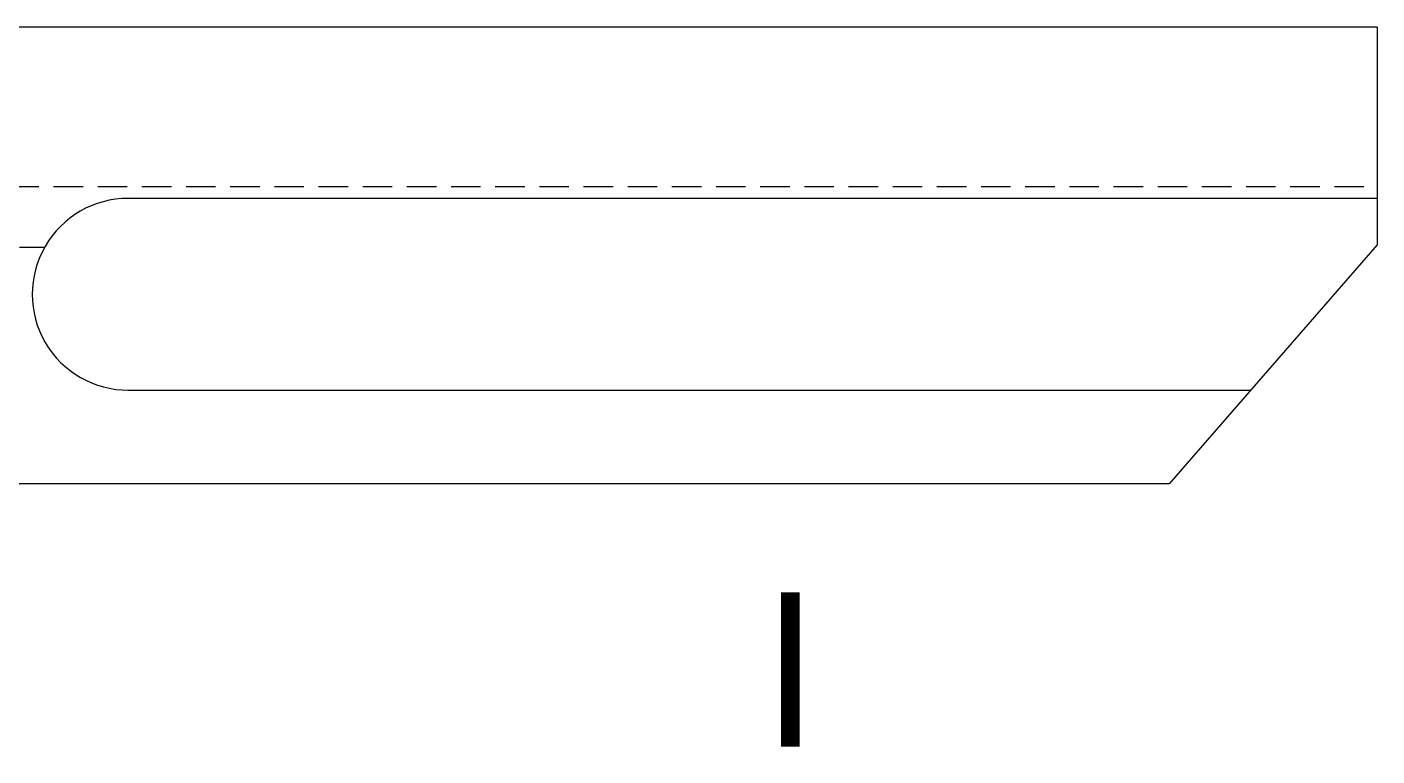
# Model space of a CAD drawing. Header units: millimetres. Extents: x 6817 to 10278, y -2870 to -2258.
# Drawn here: x 8035.9 to 8181.4, y -2579.2 to -2500.6 of the extents above; entities that cross this region are included whole.
import ezdxf

# ---------------------------------------------------------------- set-up
doc = ezdxf.new("R2010")
doc.units = ezdxf.units.MM
doc.linetypes.add('HIDDEN', pattern=[9.525, 6.35, -3.175])
doc.layers.add('图层2', color=108, linetype='Continuous')

# ---------------------------------------------------------------- blocks, each defined once
blk = doc.blocks.new('dfjjjj')
at = {"layer": '图层2', "color": 2, "linetype": 'ByBlock'}
for p, q in [((1900.92, -2752.68), (1347.43, -2752.68)), ((1900.92, -2752.68), (1900.92, -2776.18)), ((1900.92, -2771.16), (1766.24, -2771.16)), ((1900.92, -2776.18), (1878.5, -2801.93)), ((1766.21, -2791.84), (1887.28, -2791.85)), ((1878.5, -2801.93), (1737.19, -2801.93))]:
    blk.add_line(p, q, dxfattribs=at)
at = {"layer": '图层2', "color": 3, "linetype": 'HIDDEN', "ltscale": 0.7}
blk.add_line((1727.86, -2776.43), (1757.24, -2776.43), dxfattribs=at)
at = {"layer": '图层2', "color": 2, "linetype": 'ByBlock'}
blk.add_arc((1766.25, -2781.5), 10.34, 89.9953, 270.1607, dxfattribs=at)

msp = doc.modelspace()

# ---------------------------------------------------------------- linework, layer by layer
at = {"layer": '图层2', "color": 1, "linetype": 'HIDDEN', "ltscale": 0.5}
msp.add_line((7757.75, -2517.79), (8181.442, -2517.79), dxfattribs=at)
at = {"layer": '图层2', "color": 6, "linetype": 'ByBlock', "const_width": 2}
msp.add_lwpolyline([(8118.169, -2561.542), (8118.169, -2578.206)], dxfattribs=at)

# ---------------------------------------------------------------- block references
at = {"layer": '图层2', "color": 6, "linetype": 'ByBlock'}
msp.add_blockref('dfjjjj', (6280.524, 252.088), dxfattribs=at)

doc.saveas('drawing.dxf')
